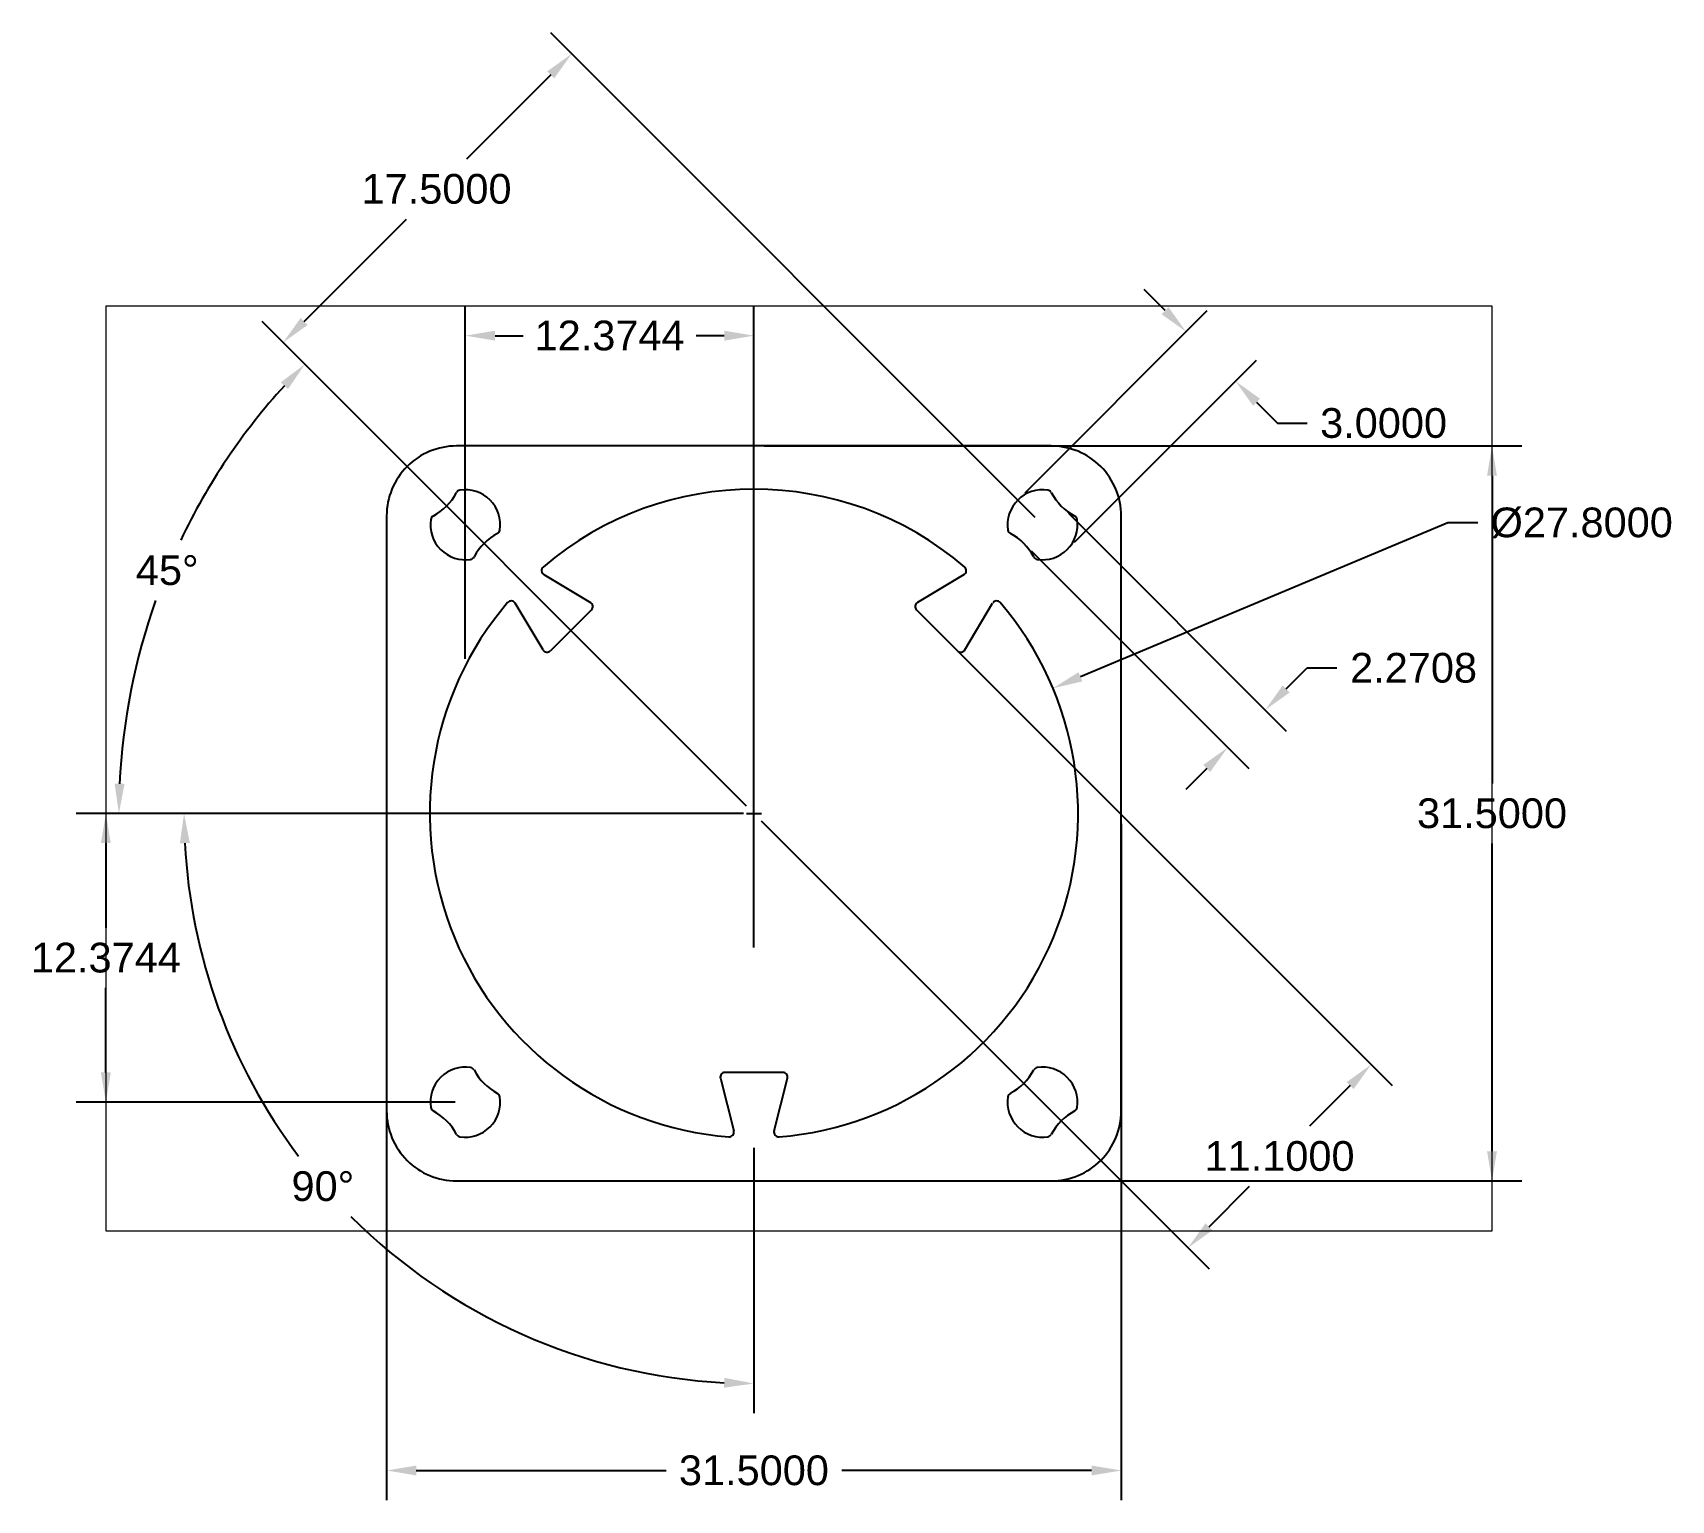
# Paper-space layout 'Layout1' of a CAD drawing. Header units: millimetres. Extents: x 0.61 to 10.54, y -0.93 to 7.96.
# The model-space entities are those that its viewports show. They can reach past a viewport. Long polylines and large blocks are cut down to what shows.
import ezdxf

# ---------------------------------------------------------------- set-up
doc = ezdxf.new("R2010")
doc.units = ezdxf.units.MM
doc.header["$MEASUREMENT"] = 0
doc.styles.get("Standard").update_dxf_attribs({"font": 'Arial.ttf'})
doc.dimstyles.get("Standard").update_dxf_attribs({"dimtxt": 0.18, "dimasz": 0.18, "dimexe": 0.18, "dimexo": 0.0625, "dimgap": 0.09, "dimtad": 0, "dimtih": 1, "dimtoh": 1, "dimdec": 4, "dimzin": 0, "dimdsep": 46, "dimtxsty": 'Standard', "dimcen": 0.09, "dimadec": 0, "dimazin": 0, "dimtfac": 1, "dimtdec": 4, "dimtofl": 0, "dimtmove": 0, "dimatfit": 3, "dimfxl": 1, "dimtolj": 1, "dimtzin": 0, "dimarcsym": 0})

# ---------------------------------------------------------------- blocks, each defined once
blk = doc.blocks.new('*D1')
at = {"color": 0, "lineweight": -2}
for p, q in [((5.0397, 5.4538), (9.63, 5.4538)), ((9.45, 5.2738), (9.45, 3.4097)), ((9.45, 1.1818), (9.45, 3.0459)), ((5.0397, 1.0018), (9.63, 1.0018))]:
    blk.add_line(p, q, dxfattribs=at)
at = {"color": 0}
for points in [[(9.48, 5.2738), (9.42, 5.2738), (9.45, 5.4538)], [(9.42, 1.1818), (9.48, 1.1818), (9.45, 1.0018)]]:
    blk.add_solid(points, dxfattribs=at)
at = {"layer": 'Defpoints', "color": 0}
for p in [(4.9772, 5.4538), (4.9772, 1.0018), (9.45, 1.0018)]:
    blk.add_point(p, dxfattribs=at)
at = {"color": 0, "insert": (9.45, 3.2278), "char_height": 0.18, "attachment_point": 5}
blk.add_mtext('\\A1;31.5000', dxfattribs=at)
blk = doc.blocks.new('*D2')
at = {"color": 0, "lineweight": -2}
for p, q in [((2.7512, 3.1653), (2.7512, -0.9324)), ((7.2031, 3.1653), (7.2031, -0.9324)), ((2.9312, -0.7524), (4.4445, -0.7524)), ((7.0231, -0.7524), (5.5098, -0.7524))]:
    blk.add_line(p, q, dxfattribs=at)
at = {"color": 0}
for points in [[(2.9312, -0.7224), (2.9312, -0.7824), (2.7512, -0.7524)], [(7.0231, -0.7824), (7.0231, -0.7224), (7.2031, -0.7524)]]:
    blk.add_solid(points, dxfattribs=at)
at = {"layer": 'Defpoints', "color": 0}
for p in [(2.7512, 3.2278), (7.2031, 3.2278), (7.2031, -0.7524)]:
    blk.add_point(p, dxfattribs=at)
at = {"color": 0, "insert": (4.9772, -0.7524), "char_height": 0.18, "attachment_point": 5}
blk.add_mtext('\\A1;31.5000', dxfattribs=at)
blk = doc.blocks.new('*D4')
at = {"color": 0, "lineweight": -2}
for p, q in [((9.1831, 4.9875), (6.9555, 4.0555)), ((9.3631, 4.9875), (9.1831, 4.9875))]:
    blk.add_line(p, q, dxfattribs=at)
at = {"color": 0}
for p, q in [((4.9322, 3.2278), (5.0222, 3.2278)), ((4.9772, 3.1828), (4.9772, 3.2728))]:
    blk.add_line(p, q, dxfattribs=at)
blk.add_solid([(6.9439, 4.0832), (6.9671, 4.0278), (6.7894, 3.986)], dxfattribs=at)
at = {"layer": 'Defpoints', "color": 0}
for p in [(6.7894, 3.986), (3.1649, 2.4695)]:
    blk.add_point(p, dxfattribs=at)
at = {"color": 0, "insert": (9.9937, 4.9875), "char_height": 0.18, "attachment_point": 5}
blk.add_mtext('\\A1;%%c27.8000', dxfattribs=at)
blk = doc.blocks.new('*D5')
at = {"color": 0, "lineweight": -2}
for p, q in [((3.2283, 4.1652), (3.2283, 6.302)), ((4.9772, 2.4163), (4.9772, 6.302)), ((3.4083, 6.122), (3.5785, 6.122)), ((4.7972, 6.122), (4.627, 6.122))]:
    blk.add_line(p, q, dxfattribs=at)
at = {"color": 0}
for points in [[(3.4083, 6.152), (3.4083, 6.092), (3.2283, 6.122)], [(4.7972, 6.092), (4.7972, 6.152), (4.9772, 6.122)]]:
    blk.add_solid(points, dxfattribs=at)
at = {"layer": 'Defpoints', "color": 0}
for p in [(4.9772, 6.122), (3.2283, 4.1027), (4.9772, 2.3538)]:
    blk.add_point(p, dxfattribs=at)
at = {"color": 0, "insert": (4.1027, 6.122), "char_height": 0.18, "attachment_point": 5}
blk.add_mtext('\\A1;12.3744', dxfattribs=at)
blk = doc.blocks.new('*D6')
at = {"color": 0, "lineweight": -2}
for p, q in [((4.9147, 3.2278), (0.87, 3.2278)), ((1.05, 3.0478), (1.05, 2.5352)), ((1.05, 1.6589), (1.05, 2.1715)), ((3.1658, 1.4789), (0.87, 1.4789))]:
    blk.add_line(p, q, dxfattribs=at)
at = {"color": 0}
for points in [[(1.08, 3.0478), (1.02, 3.0478), (1.05, 3.2278)], [(1.02, 1.6589), (1.08, 1.6589), (1.05, 1.4789)]]:
    blk.add_solid(points, dxfattribs=at)
at = {"layer": 'Defpoints', "color": 0}
for p in [(4.9772, 3.2278), (1.05, 1.4789), (3.2283, 1.4789)]:
    blk.add_point(p, dxfattribs=at)
at = {"color": 0, "insert": (1.05, 2.3533), "char_height": 0.18, "attachment_point": 5}
blk.add_mtext('\\A1;12.3744', dxfattribs=at)
blk = doc.blocks.new('*D7')
at = {"color": 0, "lineweight": -2}
for p, q in [((3.1841, 5.0209), (2.1288, 6.0761)), ((2.6887, 3.2278), (0.949, 3.2278))]:
    blk.add_line(p, q, dxfattribs=at)
for start, end in [(137.68027, 154.51633), (160.42059, 177.31973)]:
    blk.add_arc((4.9772, 3.2278), 3.8482, start, end, dxfattribs=at)
at = {"color": 0}
for points in [[(2.1535, 5.7979), (2.1101, 5.8394), (2.2561, 5.9489)], [(1.1032, 3.4084), (1.1632, 3.407), (1.129, 3.2278)]]:
    blk.add_solid(points, dxfattribs=at)
at = {"layer": 'Defpoints', "color": 0}
for p in [(1.6445, 5.1519), (3.2283, 4.9767), (2.7512, 3.2278), (4.9772, 3.2278)]:
    blk.add_point(p, dxfattribs=at)
at = {"color": 0, "insert": (1.4219, 4.7004), "char_height": 0.18, "attachment_point": 5}
blk.add_mtext('\\A1;45%%d', dxfattribs=at)
blk = doc.blocks.new('*D8')
at = {"color": 0, "lineweight": -2}
for p, q in [((2.6262, 3.2278), (1.3438, 3.2278)), ((4.9772, 1.202), (4.9772, -0.4055))]:
    blk.add_line(p, q, dxfattribs=at)
for start, end in [(182.98679, 216.94783), (225, 267.01321)]:
    blk.add_arc((4.9772, 3.2278), 3.4533, start, end, dxfattribs=at)
at = {"color": 0}
for points in [[(1.5585, 3.0486), (1.4985, 3.0471), (1.5238, 3.2278)], [(4.7964, -0.2508), (4.798, -0.1909), (4.9772, -0.2255)]]:
    blk.add_solid(points, dxfattribs=at)
at = {"layer": 'Defpoints', "color": 0}
for p in [(2.6887, 3.2278), (4.9772, 3.2278), (4.9772, 1.2645), (3.2505, 0.2371)]:
    blk.add_point(p, dxfattribs=at)
at = {"color": 0, "insert": (2.365, 0.969), "char_height": 0.18, "attachment_point": 5}
blk.add_mtext('\\A1;90%%d', dxfattribs=at)
blk = doc.blocks.new('*D10')
at = {"color": 0, "lineweight": -2}
for p, q in [((6.6819, 5.0209), (3.7459, 7.9568)), ((3.7459, 7.7022), (3.2359, 7.1922)), ((2.2516, 6.2079), (2.8721, 6.8284)), ((4.933, 3.272), (1.997, 6.2079))]:
    blk.add_line(p, q, dxfattribs=at)
at = {"color": 0}
for points in [[(3.7672, 7.681), (3.7247, 7.7234), (3.8732, 7.8295)], [(2.2304, 6.2291), (2.2728, 6.1867), (2.1243, 6.0806)]]:
    blk.add_solid(points, dxfattribs=at)
at = {"layer": 'Defpoints', "color": 0}
for p in [(3.8732, 7.8295), (6.726, 4.9767), (4.9772, 3.2278)]:
    blk.add_point(p, dxfattribs=at)
at = {"color": 0, "insert": (3.054, 7.0103), "char_height": 0.18, "attachment_point": 5}
blk.add_mtext('\\A1;17.5000', dxfattribs=at)
blk = doc.blocks.new('*D11')
at = {"color": 0, "lineweight": -2}
for p, q in [((6.1306, 4.2929), (8.8445, 1.5791)), ((5.0213, 3.1836), (7.7352, 0.4698)), ((8.5899, 1.5791), (8.3444, 1.3336)), ((7.7352, 0.7243), (7.9807, 0.9698))]:
    blk.add_line(p, q, dxfattribs=at)
at = {"color": 0}
for points in [[(8.6111, 1.5578), (8.5687, 1.6003), (8.7172, 1.7063)], [(7.714, 0.7455), (7.7564, 0.7031), (7.6079, 0.597)]]:
    blk.add_solid(points, dxfattribs=at)
at = {"layer": 'Defpoints', "color": 0}
for p in [(6.0865, 4.3371), (4.9772, 3.2278), (8.7172, 1.7063)]:
    blk.add_point(p, dxfattribs=at)
at = {"color": 0, "insert": (8.1626, 1.1517), "char_height": 0.18, "attachment_point": 5}
blk.add_mtext('\\A1;11.1000', dxfattribs=at)
blk = doc.blocks.new('*D12')
at = {"color": 0, "lineweight": -2}
for p, q in [((7.4685, 6.2735), (7.3412, 6.4008)), ((6.6203, 5.1708), (7.723, 6.2735)), ((6.9201, 4.871), (8.0228, 5.9737)), ((8.0228, 5.7191), (8.1501, 5.5918)), ((8.1501, 5.5918), (8.3301, 5.5918))]:
    blk.add_line(p, q, dxfattribs=at)
at = {"color": 0}
for points in [[(7.4473, 6.2523), (7.4897, 6.2947), (7.5958, 6.1462)], [(8.0441, 5.7403), (8.0016, 5.6979), (7.8956, 5.8464)]]:
    blk.add_solid(points, dxfattribs=at)
at = {"layer": 'Defpoints', "color": 0}
for p in [(7.8956, 5.8464), (6.5761, 5.1266), (6.876, 4.8268)]:
    blk.add_point(p, dxfattribs=at)
at = {"color": 0, "insert": (8.7929, 5.5918), "char_height": 0.18, "attachment_point": 5}
blk.add_mtext('\\A1;3.0000', dxfattribs=at)
blk = doc.blocks.new('*D13')
at = {"color": 0, "lineweight": -2}
for p, q in [((6.8837, 5.046), (8.2025, 3.7272)), ((6.6568, 4.819), (7.9756, 3.5002)), ((8.2025, 3.9817), (8.3298, 4.109)), ((8.3298, 4.109), (8.5098, 4.109)), ((7.721, 3.5002), (7.5937, 3.373))]:
    blk.add_line(p, q, dxfattribs=at)
at = {"color": 0}
for points in [[(8.1813, 4.0029), (8.2237, 3.9605), (8.0752, 3.8545)], [(7.7422, 3.479), (7.6998, 3.5214), (7.8483, 3.6275)]]:
    blk.add_solid(points, dxfattribs=at)
at = {"layer": 'Defpoints', "color": 0}
for p in [(6.8395, 5.0901), (6.6126, 4.8632), (8.0752, 3.8545)]:
    blk.add_point(p, dxfattribs=at)
at = {"color": 0, "insert": (8.9747, 4.109), "char_height": 0.18, "attachment_point": 5}
blk.add_mtext('\\A1;2.2708', dxfattribs=at)

msp = doc.modelspace()

# ---------------------------------------------------------------- linework, layer by layer
for p, q in [((6.74, 25.987), (8.741, 24.791)), ((24.76, 25.987), (22.759, 24.791)), ((6.709, 22.759), (5.513, 24.76)), ((24.791, 22.759), (25.987, 24.76)), ((8.78, 24.478), (7.022, 22.72)), ((22.72, 24.478), (24.478, 22.72)), ((14.313, 4.401), (14.883, 2.14)), ((16.993, 4.65), (14.507, 4.65)), ((16.617, 2.14), (17.187, 4.401))]:
    msp.add_line(p, q)
msp.add_lwpolyline([(3, 0), (28.5, 0, 0.414214), (31.5, 3), (31.5, 28.5, 0.414214), (28.5, 31.5), (3, 31.5, 0.414214), (0, 28.5), (0, 3, 0.414214)], format="xyb", close=True)
for centre, radius, start, end in [((3.177, 29.409), 0.2, 98.76674, 151.76056), ((3.376, 28.124), 1.5, 351.23326, 98.76674), ((15.75, 15.75), 13.9, 49.44274, 130.55726), ((28.124, 28.124), 1.5, 81.23326, 188.76674), ((28.323, 29.409), 0.2, 28.23944, 81.23326), ((0.83, 30.67), 2.465, 298.23944, 331.76056), ((30.67, 30.67), 2.465, 208.23944, 241.76056), ((3.376, 28.124), 1.5, 171.23326, 278.76674), ((2.091, 28.323), 0.2, 118.23944, 171.23326), ((28.124, 28.124), 1.5, 261.23326, 8.76674), ((29.409, 28.323), 0.2, 8.76674, 61.76056), ((5.921, 25.579), 2.465, 118.23944, 151.76056), ((4.66, 27.926), 0.2, 298.23944, 351.23326), ((26.84, 27.926), 0.2, 188.76674, 241.76056), ((25.579, 25.579), 2.465, 28.23944, 61.76056), ((3.574, 26.84), 0.2, 278.76674, 331.76056), ((27.926, 26.84), 0.2, 208.23944, 261.23326), ((6.842, 26.159), 0.2, 130.55726, 239.14804), ((24.658, 26.159), 0.2, 300.85196, 49.44274), ((15.75, 15.75), 13.9, 139.44274, 265.55726), ((5.341, 24.658), 0.2, 30.85196, 139.44274), ((8.639, 24.619), 0.2, 315, 59.14804), ((15.75, 15.75), 13.9, 274.44274, 40.55726), ((22.861, 24.619), 0.2, 120.85196, 225), ((26.159, 24.658), 0.2, 40.55726, 149.14804), ((6.881, 22.861), 0.2, 210.85196, 315), ((24.619, 22.861), 0.2, 225, 329.14804), ((3.376, 3.376), 1.5, 81.23326, 188.76674), ((3.574, 4.66), 0.2, 28.23944, 81.23326), ((5.921, 5.921), 2.465, 208.23944, 241.76056), ((14.507, 4.45), 0.2, 90, 194.14804), ((16.993, 4.45), 0.2, 345.85196, 90), ((25.579, 5.921), 2.465, 298.23944, 331.76056), ((27.926, 4.66), 0.2, 98.76674, 151.76056), ((28.124, 3.376), 1.5, 351.23326, 98.76674), ((3.376, 3.376), 1.5, 261.23326, 8.76674), ((4.66, 3.574), 0.2, 8.76674, 61.76056), ((28.124, 3.376), 1.5, 171.23326, 278.76674), ((26.84, 3.574), 0.2, 118.23944, 171.23326), ((2.091, 3.177), 0.2, 188.76674, 241.76056), ((0.83, 0.83), 2.465, 28.23944, 61.76056), ((30.67, 0.83), 2.465, 118.23944, 151.76056), ((29.409, 3.177), 0.2, 298.23944, 351.23326), ((14.689, 2.091), 0.2, 265.55726, 14.14804), ((16.811, 2.091), 0.2, 165.85196, 274.44274), ((3.177, 2.091), 0.2, 208.23944, 261.23326), ((28.323, 2.091), 0.2, 278.76674, 331.76056)]:
    msp.add_arc(centre, radius, start, end)

psp = doc.layouts.get("Layout1")

# ---------------------------------------------------------------- dimensions: what is measured, and where the dimension line sits
dim = psp.add_linear_dim(base=(3.873222, 7.829507), p1=(4.977155, 3.227788), p2=(6.726048, 4.976681), angle=45, dimstyle='Standard', override={"dimlfac": 7.075543})
dim.commit()
dim.dimension.update_dxf_attribs({"geometry": '*D10', "text_midpoint": (3.05399, 7.010275), "dimtype": 161})
for p1, p2, distance, picture, middle in [((6.576143, 5.126586), (6.875953, 4.826776), 1.441947, '*D12', (8.792901, 5.591828)), ((6.612579, 4.863212), (6.839516, 5.09015), -1.747541, '*D13', (8.974713, 4.10901)), ((4.977155, 3.227788), (6.086453, 4.337086), -3.720449, '*D11', (8.162558, 1.151682))]:
    dim = psp.add_aligned_dim(p1=p1, p2=p2, distance=distance, dimstyle='Standard', override={"dimlfac": 7.075543})
    dim.commit()
    dim.dimension.update_dxf_attribs({"geometry": picture, "text_midpoint": middle})
for base, p1, p2, picture, middle in [((4.977155, 6.122034), (3.228261, 4.10267), (4.977155, 2.353777), '*D5', (4.102708, 6.122034)), ((7.203132, -0.752401), (2.751177, 3.227788), (7.203132, 3.227788), '*D2', (4.977155, -0.752401))]:
    dim = psp.add_linear_dim(base=base, p1=p1, p2=p2, dimstyle='Standard', override={"dimlfac": 7.075543})
    dim.commit()
    dim.dimension.update_dxf_attribs({"geometry": picture, "text_midpoint": middle})
dim = psp.add_angular_dim_3p(base=(1.644527, 5.151881), center=(4.977155, 3.227788), p1=(2.751177, 3.227788), p2=(3.228261, 4.976681), dimstyle='Standard')
dim.commit()
dim.dimension.update_dxf_attribs({"geometry": '*D7', "text_midpoint": (1.421894, 4.700425)})
for base, p1, p2, picture, middle in [((9.45, 1.00181), (4.977155, 5.453766), (4.977155, 1.00181), '*D1', (9.45, 3.227788)), ((1.05, 1.478895), (4.977155, 3.227788), (3.228261, 1.478895), '*D6', (1.05, 2.353341))]:
    dim = psp.add_linear_dim(base=base, p1=p1, p2=p2, angle=90, dimstyle='Standard', override={"dimlfac": 7.075543})
    dim.commit()
    dim.dimension.update_dxf_attribs({"geometry": picture, "text_midpoint": middle})
dim = psp.add_diameter_dim_2p(p1=(3.164869, 2.469543), p2=(6.78944, 3.986033), dimstyle='Standard', override={"dimlfac": 7.075543})
dim.commit()
dim.dimension.update_dxf_attribs({"geometry": '*D4', "text_midpoint": (9.993681, 4.9875), "dimtype": 163})
dim = psp.add_angular_dim_3p(base=(3.250486, 0.23711), center=(4.977155, 3.227788), p1=(2.688677, 3.227788), p2=(4.977155, 1.264548), dimstyle='Standard')
dim.commit()
dim.dimension.update_dxf_attribs({"geometry": '*D8', "text_midpoint": (2.365014, 0.968969), "dimtype": 165})

# ---------------------------------------------------------------- viewports
at = {"layer": '0'}
psp.add_viewport(center=(5.25, 3.5), size=(8.4, 5.6), view_center_point=(17.680529, 17.676048), view_height=39.62304166, dxfattribs=at)

doc.saveas('drawing.dxf')
